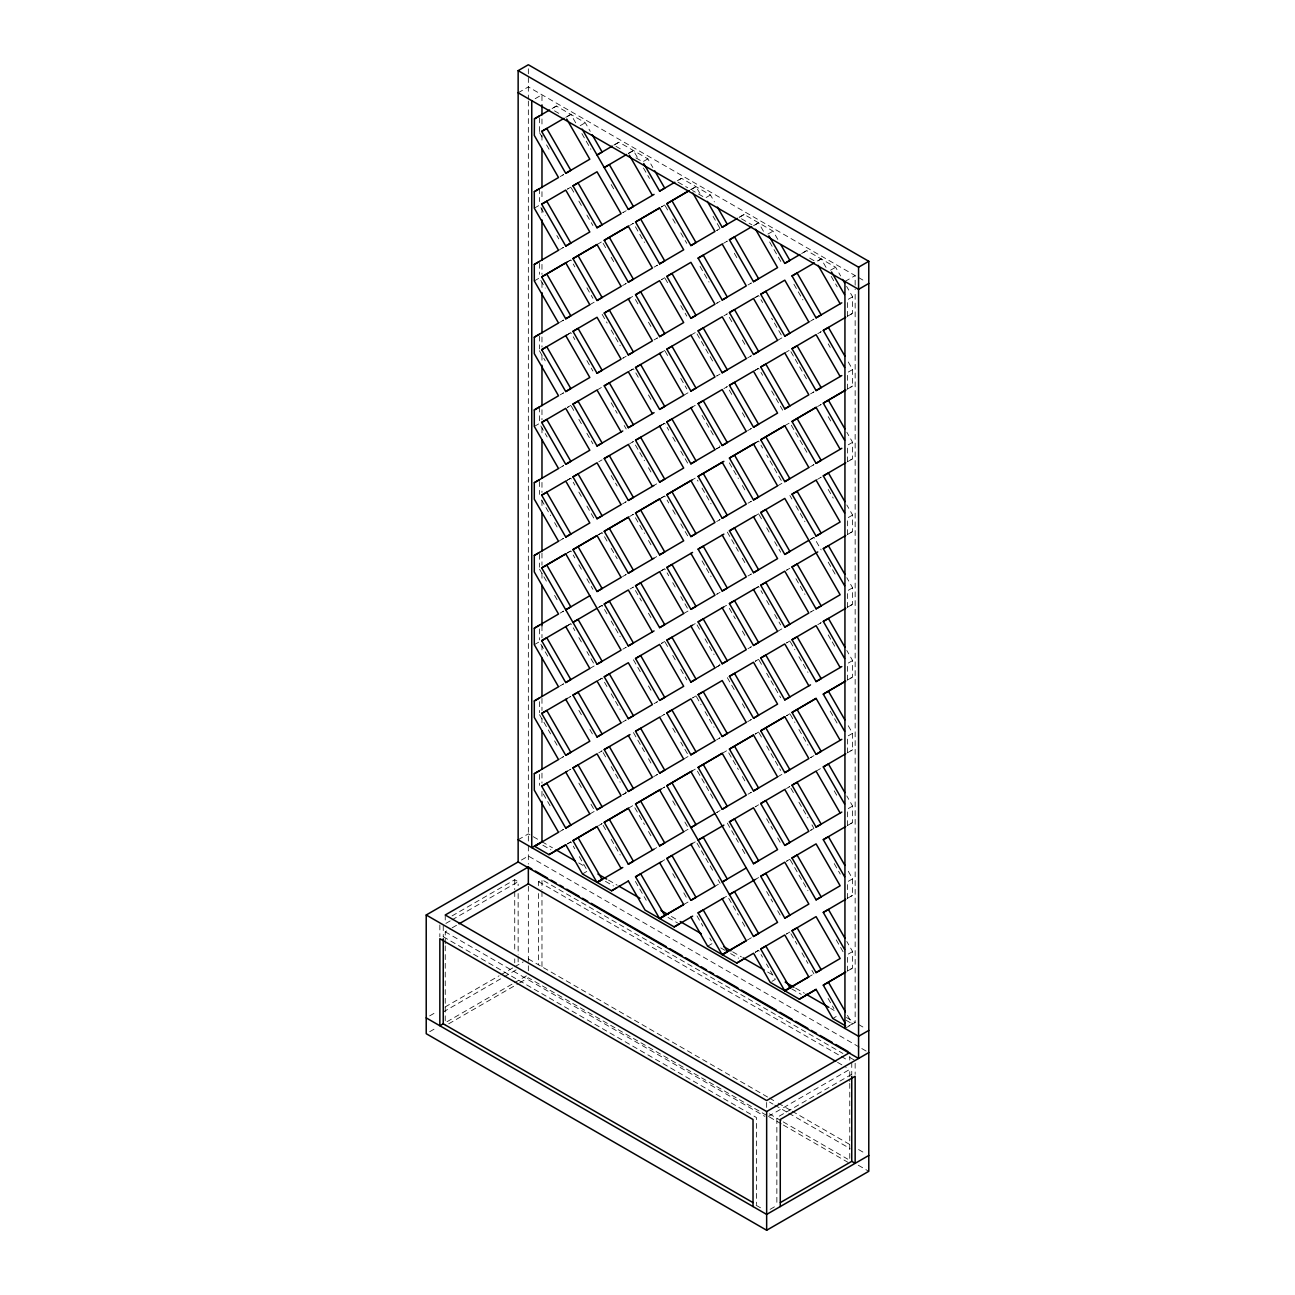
<?xml version="1.0" encoding="UTF-8"?>
<svg xmlns="http://www.w3.org/2000/svg" width="1295" height="1295" viewBox="0 0 1295 1295"><rect width="100%" height="100%" fill="white"/><g stroke="black" fill="none" stroke-linecap="round" stroke-linejoin="round"><path stroke-width="0.75" stroke-dasharray="5 3.75" d="M556.397 106.044L551.346 109.007L556.397 106.044L585.275 122.734L590.245 131.345M567.404 116.404L570.836 114.381L576.858 124.854M560.152 176.606L563.616 174.582L560.217 176.541M620.289 148.844L613.879 145.137L618.978 142.191L647.872 158.864L652.826 167.476M570.836 187.144L567.404 189.151L570.836 187.144L574.851 194.12M628.269 153.538L633.417 150.528L638.435 159.253M560.152 249.352L563.616 247.329L558.517 250.275M681.575 178.321L676.508 181.268L681.575 178.321L710.453 194.995L714.419 201.89M567.404 261.898L570.836 259.89L574.851 266.867M629.985 225.281L633.417 223.274L628.318 226.22M664.723 204.966L661.276 206.973L664.723 204.966L668.722 211.943M690.85 189.669L696.014 186.658L700.028 193.635M560.152 322.099L563.616 320.075L558.517 323.022M622.765 285.467L626.197 283.459L621.098 286.405M654.056 267.158L657.504 265.151L654.088 267.126M720.085 228.535L716.637 230.542L720.085 228.535L713.059 216.314M739.105 217.414L744.156 214.452L773.034 231.125L778.004 239.753M567.404 334.66L570.836 332.637L574.851 339.63M664.723 277.713L661.276 279.736L664.723 277.713L668.722 284.69M723.873 243.104L727.304 241.097L722.205 244.043M755.163 224.796L758.595 222.789L763.613 231.514M560.152 394.862L563.616 392.838L560.217 394.797M654.056 339.921L657.504 337.898L654.088 339.873M747.943 284.997L751.375 282.974L747.976 284.949M803.369 252.557L806.736 250.583L835.631 267.256L840.617 275.948M570.836 405.4L567.404 407.407L570.836 405.4L574.851 412.377M629.985 370.791L633.417 368.784L639.439 379.241M664.723 350.476L661.276 352.483L664.723 350.476L668.722 357.452M723.873 315.867L727.304 313.843L723.905 315.818M755.163 297.559L758.595 295.535L762.609 302.528M817.744 260.942L821.176 258.919L826.194 267.644M560.152 467.608L563.616 465.585L558.517 468.531M747.943 357.744L751.375 355.736L746.276 358.683M810.524 321.128L813.956 319.104L808.857 322.067M567.404 480.154L570.836 478.146L574.851 485.123M629.985 443.537L633.417 441.53L628.318 444.476M661.276 425.229L664.723 423.222L668.722 430.199M723.873 388.613L727.304 386.606L723.905 388.565M755.163 370.305L758.595 368.298L762.609 375.275M817.744 333.689L821.176 331.682L817.776 333.641M852.612 296.798L847.497 299.744L847.497 316.239L852.612 313.293L852.612 296.798L846.606 286.373M560.152 540.355L563.616 538.332L558.517 541.278M622.765 503.739L626.197 501.715L621.098 504.661M716.637 448.798L720.085 446.791L718.077 443.295M747.943 430.49L751.375 428.483L746.276 431.429M810.524 393.874L813.956 391.867L810.557 393.826M567.404 552.916L570.836 550.893L574.851 557.886M598.695 534.608L602.126 532.585L607.145 541.31M629.985 516.3L633.417 514.277L628.318 517.223M661.276 497.992L664.723 495.969L668.722 502.946M755.163 443.052L758.595 441.045L762.609 448.021M817.744 406.436L821.176 404.428L816.077 407.375M847.416 389.083L852.612 386.039L852.612 369.561L846.8 359.443M560.152 613.118L563.616 611.094L560.217 613.053M622.765 576.485L626.197 574.478L621.098 577.424M716.637 521.561L720.085 519.538L716.685 521.513M747.943 503.253L751.375 501.23L747.976 503.205M810.524 466.621L813.956 464.614L808.857 467.56M567.404 625.663L570.836 623.656L574.851 630.633M598.695 607.355L602.126 605.348L607.145 614.073M629.985 589.047L633.417 587.04L630.017 588.998M661.276 570.739L664.723 568.732L668.722 575.708M758.595 513.791L755.163 515.815L758.595 513.791L762.609 520.784M817.744 479.199L821.176 477.175L816.077 480.121M852.612 442.307L847.497 445.253L847.497 461.748L852.612 458.802L852.612 442.307L846.8 432.206M560.152 685.864L563.616 683.841L558.517 686.787M622.765 649.232L626.197 647.225L622.798 649.183M747.943 576L751.375 573.993L747.976 575.951M810.524 539.384L813.956 537.36L821.176 549.938M567.404 698.41L570.836 696.402L567.437 698.377M598.695 680.102L602.126 678.094L607.145 686.819M664.723 641.478L661.276 643.485L664.723 641.478L668.722 648.455M755.163 588.561L758.595 586.554L762.609 593.531M852.612 515.054L847.497 518L847.497 534.495L852.612 531.549L852.612 515.054L846.8 504.953M560.152 758.611L563.616 756.588L558.517 759.55M622.765 721.995L626.197 719.971L621.098 722.918M654.056 703.671L657.504 701.663L654.088 703.638M716.637 667.054L720.085 665.047L718.077 661.551M747.943 648.746L751.375 646.739L747.976 648.698M567.404 771.172L570.836 769.165L565.737 772.111M598.695 752.864L602.126 750.841L598.727 752.816M661.276 716.248L664.723 714.225L659.608 717.171M696.014 695.917L692.566 697.94L696.014 695.917L701.032 704.642M758.595 659.301L755.163 661.308L758.595 659.301L762.609 666.278M789.885 640.993L786.453 643L789.885 640.993L794.903 649.718M817.744 624.692L821.176 622.685L817.776 624.643M852.612 587.817L847.497 590.763L847.497 607.242L852.612 604.296L852.612 587.817L846.8 577.699M560.201 831.341L563.616 829.35L558.517 832.296M622.765 794.741L626.197 792.734L624.19 789.238M654.056 776.433L657.504 774.426L652.389 777.372M716.637 739.817L720.085 737.794L714.969 740.756M747.943 721.509L751.375 719.486L746.276 722.432M567.501 843.871L570.836 841.912L574.77 848.759M598.695 825.611L602.126 823.604L597.027 826.55M661.276 788.995L664.723 786.988L659.608 789.934M758.595 732.047L755.163 734.071L758.595 732.047L762.609 739.04M789.885 713.739L786.453 715.763L789.885 713.739L794.903 722.464M852.612 660.563L847.497 663.509L847.497 680.004L852.612 677.058L852.612 660.563L846.8 650.462M747.943 794.256L751.375 792.249L747.976 794.207M786.453 788.509L789.885 786.502L784.786 789.448M847.416 752.832L852.612 749.805L852.612 733.31L846.8 723.209M813.956 828.379L810.524 830.386L813.956 828.379L811.949 824.883M789.885 859.249L786.453 861.256L789.885 859.249L807.95 890.652M852.612 806.073L847.497 809.019L847.497 825.498L852.612 822.552L852.612 806.073L846.8 795.956M751.375 937.742L746.276 940.688M755.26 952.262L758.595 950.303L762.528 957.151M847.416 898.341L852.612 895.314L852.612 878.819L846.8 868.718M852.612 951.566L847.497 954.528L847.497 971.007L852.612 968.061L852.612 951.566L846.8 941.465M518.146 92.803L528.344 86.911L855.153 275.592L855.153 289.724M535.159 98.695L541.974 94.778L541.974 102.839M565.737 117.343L570.836 114.381M580.176 125.68L585.275 122.734M613.879 145.137L618.978 142.191M628.318 153.474L633.417 150.528M534.301 208.171L539.416 205.225L545.227 215.326M647.872 158.864L642.757 161.81L633.125 156.242M690.899 189.604L696.014 186.658M597.027 244.528L602.126 241.582M534.301 280.918L539.416 277.972L545.227 288.089M565.737 262.836L570.836 259.89M710.453 194.995L705.354 197.941L692.501 190.527M744.156 214.452L739.04 217.398L751.893 224.812M589.808 304.714L594.907 301.767M753.496 225.735L758.595 222.789M628.318 298.967L633.417 296.021M565.737 335.599L570.836 332.637M767.935 234.071L773.034 231.125M801.637 253.529L806.736 250.583M817.776 260.894L821.176 258.919M753.496 298.498L758.595 295.535M690.899 335.114L696.014 332.167M628.318 371.73L633.417 368.784M597.027 390.038L602.126 387.092M534.301 426.427L539.416 423.481L547.154 436.949M830.516 270.218L835.631 267.256M844.939 281.484L855.153 275.592M777.567 340.375L782.666 337.428L771.642 318.23M683.679 395.299L688.794 392.353M847.497 316.239L852.612 313.293M784.786 352.936L789.885 349.99M753.496 371.244L758.595 368.298M690.899 407.86L696.014 404.914M659.608 426.168L664.723 423.222M565.737 481.092L570.836 478.146M598.727 461.797L602.126 459.838M852.612 369.561L847.497 372.507L847.497 388.986L852.612 386.039M714.969 449.737L720.085 446.791M652.389 486.353L657.504 483.407M753.496 443.991L758.595 441.045M784.786 425.683L789.885 422.737L807.95 454.14M690.899 480.607L696.014 477.661L698.021 481.157M659.608 498.915L664.723 495.969M597.027 535.547L602.126 532.585M565.737 553.855L570.836 550.893M777.567 485.868L782.666 482.922L766.624 454.998M652.389 559.116L657.504 556.154M847.497 461.748L852.612 458.802M659.608 571.678L664.723 568.732M534.301 644.683L539.416 641.737L549.096 658.572M598.727 607.306L602.126 605.348M565.737 626.602L570.836 623.656M810.557 539.335L813.956 537.36M683.679 613.555L688.794 610.609L680.765 596.639M589.808 668.479L594.907 665.533L586.878 651.579M847.497 534.495L852.612 531.549M755.195 588.513L758.595 586.554M722.205 607.808L727.304 604.862M690.899 626.116L696.014 623.17M597.027 681.04L602.126 678.094M777.567 631.377L782.666 628.431M714.969 667.993L720.085 665.047M847.497 607.242L852.612 604.296M518.146 839.759L528.344 833.867L538.558 839.759M683.679 759.064L688.794 756.102L680.765 742.148M622.798 794.693L626.197 792.734M589.808 813.988L594.907 811.042L589.889 802.317M521.432 860.026L528.344 856.027L860.042 1047.525M847.497 680.004L852.612 677.058M722.205 753.318L727.304 750.372L738.344 769.554M690.899 771.626L696.014 768.68L714.063 800.083M628.318 808.242L633.417 805.296L644.457 824.494M567.437 843.871L570.836 841.912M452.036 915.921L514.73 879.726L518.146 881.685L518.146 885.634M450.207 920.907L443.246 924.921L443.246 936.803M451.955 919.903L518.146 881.685M445.237 943.812L445.237 931.817L450.433 928.823M452.165 927.819L457.362 924.824M538.558 885.634L538.558 881.685L541.974 879.726L541.974 889.616M582.459 873.947L587.558 871.001L578.703 855.606M777.567 776.887L782.666 773.941M852.612 733.31L847.497 736.256L847.497 752.751L852.612 749.805M683.679 831.811L688.794 828.865L683.776 820.14M652.389 850.119L657.504 847.173M816.077 771.14L821.176 768.194M690.899 844.372L696.014 841.426M429.632 1015.911L436.431 1011.978M445.059 1007.008L499.061 975.831M500.809 974.827L512.998 967.786M514.73 966.782L523.245 961.861M443.246 1011.978L502.46 977.79M504.208 976.786L516.397 969.745M429.681 1031.71L436.609 1027.712M447.002 1021.723L512.771 983.747M514.503 982.743L526.628 975.75M448.701 1023.795L517.968 983.811M519.7 982.808L528.344 977.806L767.66 1115.966M683.679 904.557L688.794 901.611M714.969 886.249L718.385 884.291M847.497 825.498L852.612 822.552M722.205 898.811L727.304 895.865L738.344 915.063M707.62 946.208L712.736 943.262L709.773 938.13M852.612 878.819L847.497 881.765L847.497 898.261L852.612 895.314M755.195 952.278L758.595 950.303M771.917 981.367L775.316 979.408L766.462 963.998M808.857 976.835L812.256 974.86M847.497 971.007L852.612 968.061M832.798 1018.485L836.198 1016.51M848.937 1025.834L852.353 1023.876L846.363 1013.467M844.939 1028.44L855.153 1022.548L855.153 291.747M768.372 1116.387L849.763 1069.395L849.763 1081.406M851.754 1074.3L776.854 1117.536L776.854 1204.593M770.104 1209.352L777.032 1205.354M858.569 277.551L865.368 281.484M554.503 110.852L559.31 113.636M678.062 182.19L687.694 187.743M809.65 258.158L814.474 260.942M541.974 841.734L552.463 847.788M578.719 862.939L583.964 865.966M608.456 880.114L617.197 885.165M671.441 916.488L678.45 920.518M732.679 951.841L741.436 956.892M767.676 972.043L772.921 975.07M795.664 988.198L804.422 993.249M830.662 1008.4L834.158 1010.424M846.412 1017.498L855.153 1022.548M858.569 1024.507L865.368 1028.44M542.88 845.214L550.909 849.844M605.477 881.345L613.49 885.974M668.058 917.475L677.69 923.027M720.748 947.908L725.572 950.676M730.639 953.606L738.668 958.235M791.617 988.813L801.249 994.382M845.926 1020.169L852.353 1023.876M861.79 1048.545L868.783 1052.576M543.722 880.73L842.915 1053.466M849.908 1057.513L855.153 1060.54L855.153 1074.397M538.558 881.685L839.5 1055.425M841.264 1056.445L848.257 1060.476M837.541 1062.337L846.266 1067.388M528.344 958.915L767.676 1097.092M769.424 1098.095L776.417 1102.142M778.165 1103.146L790.419 1110.22M792.168 1111.223L849.908 1144.57M858.569 1149.555L865.368 1153.489M769.521 1102.077L773.018 1104.101M774.766 1105.121L787.02 1112.178M788.768 1113.198L850.006 1148.552M769.262 1113.83L781.484 1120.887M783.232 1121.907L847.82 1159.187M858.294 1165.241L868.783 1171.295M769.408 1116.986L781.63 1124.044M783.378 1125.047L848.015 1162.36M445.237 931.817L764.908 1116.371M443.246 936.722L756.442 1117.536L756.442 1204.593M756.167 1205.305L763.16 1209.336M831.212 276.369L837.234 286.842M769.635 241.987L782.666 264.666M793.9 284.22L802.932 299.922M828.201 343.887L830.208 347.384M734.33 253.318L738.344 260.295M790.889 351.722L807.95 381.394M828.201 416.65L832.216 423.627M643.453 167.978L649.475 178.435M672.736 218.92L676.751 225.897M680.765 232.89L686.787 243.347M700.028 266.382L709.045 282.1M729.312 317.34L733.326 324.317M742.343 340.018L746.357 347.011M771.642 390.977L782.666 410.175M828.201 489.397L833.219 498.122M581.876 133.579L590.892 149.281M611.159 184.537L615.174 191.514M635.424 226.771L644.457 242.473M680.765 305.636L686.787 316.109M697.018 333.9L714.063 363.571M729.312 390.086L733.326 397.079M742.343 412.781L746.357 419.758M789.885 495.483L791.892 498.98M795.907 505.956L804.94 521.658M828.201 562.143L835.226 574.365M539.546 132.689L542.556 137.934M546.571 144.91L550.585 151.887M578.865 201.097L582.879 208.074M586.878 215.067L592.9 225.524M603.13 243.33L607.145 250.307M611.159 257.284L615.174 264.261M635.424 299.517L639.439 306.494M648.471 322.196L652.486 329.173M680.765 378.383L686.787 388.856M702.036 415.387L714.063 436.318M729.312 462.849L738.344 478.551M742.343 485.528L746.357 492.505M766.624 527.761L770.638 534.738M774.637 541.715L780.658 552.188M795.907 578.703L804.94 594.421M828.201 634.906L831.212 640.135M832.216 641.883L835.226 647.111M556.834 235.544L558.776 238.911M586.878 287.814L592.9 298.287M602.126 314.329L607.145 323.054M611.159 330.047L620.192 345.749M648.471 394.959L652.486 401.936M672.736 437.176L676.751 444.169M680.765 451.146L688.794 465.099M702.036 488.134L711.052 503.836M727.304 532.099L738.344 551.298M742.343 558.274L746.357 565.267M766.624 600.508L770.638 607.484M774.637 614.477L780.658 624.935M798.918 656.694L807.95 672.396M830.208 711.133L838.237 725.103M586.878 360.56L592.9 371.034M611.159 402.794L617.181 413.267M624.19 425.472L626.197 428.969M635.424 445.027L644.457 460.729M648.471 467.705L652.486 474.682M672.736 509.939L676.751 516.915M680.765 523.892L688.794 537.846M702.036 560.881L711.052 576.599M729.312 608.342L735.333 618.816M742.343 631.037L746.357 638.014M766.624 673.254L780.658 697.697M798.918 729.457L807.95 745.159M834.223 790.873L838.237 797.849M539.416 350.735L545.227 360.836M578.865 419.353L582.879 426.33M586.878 433.323L592.9 443.78M611.159 475.54L617.181 486.013M635.424 517.773L644.457 533.475M648.471 540.452L652.486 547.445M672.736 582.685L676.751 589.662M697.018 624.918L701.032 631.895M705.03 638.872L714.063 654.574M727.304 677.609L735.333 691.579M742.343 703.784L746.357 710.761M766.624 746.017L780.658 770.444M790.889 788.25L794.903 795.227M798.918 802.204L807.95 817.906M834.223 863.619L840.245 874.093M578.865 492.116L582.879 499.093M586.878 506.07L594.907 520.023M611.159 548.303L617.181 558.76M635.424 590.52L641.446 600.993M648.471 613.215L652.486 620.192M672.736 655.432L676.751 662.425M680.765 669.402L686.787 679.875M705.03 711.619L714.063 727.337M742.343 776.531L746.357 783.524M766.624 818.764L772.646 829.237M777.647 837.962L780.658 843.191M836.23 939.862L844.259 953.832M541.553 499.951L550.585 515.653M554.584 522.63L558.598 529.606M578.865 564.863L582.879 571.84M586.878 578.816L592.9 589.29M611.159 621.05L620.192 636.751M633.417 659.786L641.446 673.74M648.471 685.962L652.486 692.938M672.736 728.195L676.751 735.172M727.304 823.118L738.344 842.317M742.343 849.293L746.357 856.27M766.624 891.527L772.646 901.984M777.647 910.709L780.658 915.953M790.889 933.744L796.911 944.217M801.929 952.942L807.95 963.415M811.949 970.392L813.956 973.889M828.072 998.429L833.964 1008.692M539.546 569.217L547.575 583.171M554.584 595.392L558.598 602.369M578.865 637.609L582.879 644.586M611.159 693.796L620.192 709.498M633.417 732.533L644.457 751.731M648.471 758.708L652.486 765.701M672.736 800.941L676.751 807.918M697.018 843.174L714.063 872.83M718.077 879.807L720.085 883.303M742.343 922.04L746.357 929.017M578.865 710.372L582.879 717.349M589.889 729.554L592.9 734.799M603.13 752.589L607.145 759.566M611.159 766.559L620.192 782.261M648.471 831.471L652.486 838.448M672.736 873.688L676.751 880.681M683.776 892.886L686.787 898.131M697.001 915.889L702.894 926.152M539.546 714.71L550.585 733.909M554.584 740.886L558.598 747.862M578.865 783.119L582.879 790.096M603.13 825.352L607.145 832.329M611.159 839.306L620.192 855.008M635.392 881.458L646.205 900.284M543.285 793.981L550.067 805.765M851.754 1062.499L851.754 1074.381M849.763 1056.315L849.763 1060.055M849.763 1083.397L849.763 1159.381M766.656 1102.433L766.656 1108.034M541.974 118.994L541.974 127.072M541.974 135.149L541.974 143.227M541.974 191.676L541.974 199.754M541.974 207.831L541.974 215.893M541.974 264.358L541.974 274.443M541.974 282.52L541.974 288.575M541.974 337.024L541.974 347.125M541.974 355.202L541.974 361.256M541.974 409.706L541.974 419.807M541.974 427.868L541.974 433.938M541.974 482.387L541.974 492.472M541.974 500.55L541.974 506.604M541.974 553.046L541.974 565.154M541.974 573.232L541.974 579.286M541.974 625.712L541.974 637.836M541.974 645.914L541.974 649.944M541.974 698.393L541.974 710.502M541.974 718.579L541.974 722.626M541.974 773.099L541.974 783.184M541.974 791.261L541.974 797.315M541.974 891.591L541.974 966.782M539.416 117.813L539.416 132.478M539.416 188.73L539.416 201.567M539.416 263.322L539.416 274.313M539.416 336.069L539.416 348.889M539.416 406.986L539.416 421.652M539.416 481.578L539.416 494.399M539.416 554.325L539.416 567.145M539.416 628.917L539.416 639.908M539.416 701.663L539.416 712.655M539.416 774.41L539.416 785.401M538.558 893.55L538.558 964.791M528.344 68.781L528.344 99.019M528.344 101.042L528.344 843.935M528.344 845.959L528.344 864.105M528.344 886.298L528.344 964.856M528.344 965.811L528.344 971.817M518.146 893.55L518.146 954.901M518.146 956.875L518.146 964.791M514.73 879.726L514.73 889.616M514.73 891.591L514.73 950.951M514.73 958.867L514.73 962.816M445.237 914.998L445.237 922.477M445.237 945.819L445.237 1025.786M439.847 924.938L439.847 936.803M626.197 210.713L622.765 212.72L626.197 210.713M626.197 356.222L622.765 358.229L626.197 356.222M720.085 301.282L716.637 303.305L720.085 301.282M720.085 374.045L716.637 376.052L720.085 374.045M720.085 592.301L716.637 594.308L720.085 592.301M789.885 568.246L786.453 570.253L789.885 568.246M813.956 610.123L810.524 612.13L813.956 610.123M720.085 810.557L716.637 812.564L720.085 810.557M813.956 755.632L810.524 757.64L813.956 755.632M664.723 859.734L661.276 861.742L664.723 859.734M758.595 804.81L755.163 806.817L758.595 804.81M758.595 877.557L755.163 879.564L758.595 877.557M789.885 931.995L786.453 934.019L789.885 931.995"/><path stroke-width="1.5" d="M549.598 109.978L534.447 118.849L534.301 135.425L558.517 177.528L534.301 191.676L534.301 208.171L558.517 250.275L534.301 264.439L534.301 280.918L558.517 323.022L534.301 337.186L534.301 353.681L558.517 395.784L534.301 409.948L534.301 426.427L558.517 468.531L534.301 482.695L534.301 499.174L558.517 541.278L534.301 555.442L534.301 571.937L558.517 614.04L534.301 628.204L534.301 644.683L558.517 686.787L534.301 700.951L534.301 717.43L558.517 759.55L534.301 773.698L534.301 790.193L558.517 832.296L534.576 846.299L549.015 854.635L565.818 844.842L582.459 873.947L596.898 882.283L601.997 879.337L578.056 837.687L596.979 826.615M541.666 131.426L546.765 128.464L570.836 170.357L565.737 173.303L541.666 131.426L564.005 118.347M565.737 173.303L589.808 159.22L566.741 119.075M612.244 146.125L597.027 154.995L602.126 152.049L592.22 134.793M541.666 204.173L565.737 190.09L589.808 231.967L565.737 246.05L541.666 204.173L546.765 201.227L570.836 243.104L565.737 246.05M572.957 185.865L597.027 171.782L621.098 213.659L597.027 227.742L572.957 185.865L578.056 182.919L602.126 224.796L597.027 227.742M626.602 154.477L604.247 167.557L609.346 164.611L633.417 206.488L628.318 209.434L582.151 129.128M628.318 209.434L654.056 194.412M643.745 163.526L659.608 191.126L674.824 182.255M541.666 276.92L565.737 262.836L589.808 304.714L565.737 318.797L541.666 276.92L567.404 261.898M572.957 258.611L597.027 244.528L621.098 286.405L597.027 300.489L572.957 258.611L596.979 244.593M604.247 240.303L628.318 226.22L652.389 268.097L628.318 282.18L604.247 240.303L628.269 226.285M635.537 221.995L659.608 207.912L683.679 249.789L659.608 263.872L635.537 221.995L659.56 207.977M666.828 203.687L689.183 190.608L666.828 203.687L690.899 245.564L696.014 242.618L671.943 200.741M690.899 245.564L714.969 231.481L692.906 193.101M707.329 201.389L722.205 227.256L737.357 218.386M541.666 349.682L546.765 346.736L570.836 388.613L565.737 391.559L541.666 349.682L567.404 334.66M572.957 331.374L597.027 317.291L621.098 359.168L597.027 373.251L572.957 331.374L578.056 328.412L602.126 370.305L597.027 373.251M604.247 313.066L609.346 310.104L633.417 351.997L628.318 354.943L604.247 313.066L629.985 298.044M635.537 294.742L659.608 280.659L683.679 322.552L659.608 336.635L635.537 294.742L640.653 291.796L664.723 333.673L659.608 336.635M666.828 276.434L690.899 262.351L714.969 304.228L690.899 318.311L666.828 276.434L671.943 273.488L696.014 315.365L690.899 318.311M698.118 258.126L722.205 244.043L746.276 285.92L722.205 300.003L698.118 258.126L703.234 255.18L727.304 297.057L722.205 300.003M729.425 239.818L734.524 236.872L758.595 278.749L753.496 281.695L729.425 239.818L751.764 226.738M565.737 391.559L589.808 377.476L565.737 335.599M628.318 354.943L652.389 340.86L628.318 298.967M753.496 281.695L777.567 267.612L755.503 229.231M768.922 235.803L784.786 263.387L799.954 254.516M541.666 422.429L565.737 408.346L589.808 450.223L565.737 464.306L541.666 422.429L546.765 419.483L570.836 461.36L565.737 464.306M572.957 404.121L578.056 401.175L602.126 443.052L597.027 445.998L572.957 404.121L597.027 390.038L621.098 431.915M604.247 385.813L609.346 382.867L633.417 424.744L628.318 427.69L604.247 385.813L628.318 371.73L652.389 413.607M635.537 367.505L640.653 364.559L664.723 406.436L659.608 409.382L635.537 367.505L661.276 352.483M666.828 349.197L690.899 335.114L714.969 376.991L690.899 391.074L666.828 349.197L671.943 346.251L696.014 388.128L690.899 391.074M698.118 330.889L722.205 316.806L746.276 358.683L722.205 372.766L698.118 330.889L703.234 327.943L727.304 369.82L722.205 372.766M729.425 312.581L753.496 298.498L777.567 340.375L753.496 354.458L729.425 312.581L734.524 309.618L758.595 351.512L753.496 354.458M760.715 294.273L784.786 280.173L808.857 322.067L784.786 336.15L760.715 294.273L765.814 291.31L789.885 333.203L784.786 336.15M792.006 275.948L797.105 273.002L821.176 314.879L816.077 317.842L792.006 275.948L814.361 262.885M597.027 445.998L622.765 430.976M628.318 427.69L654.056 412.668M659.608 409.382L683.679 395.299L659.608 353.422M816.077 317.842L841.815 302.82M541.666 495.176L565.737 481.092L589.808 522.97L565.737 537.053L541.666 495.176L546.765 492.229L570.836 534.107L565.737 537.053M572.957 476.868L597.027 462.784L621.098 504.661L597.027 518.745L572.957 476.868L578.056 473.921L602.126 515.798L597.027 518.745M604.247 458.559L609.346 455.613L633.417 497.49L628.318 500.437L604.247 458.559L628.318 444.476L652.389 486.353M635.537 440.251L640.653 437.305L664.723 479.182L659.608 482.128L635.537 440.251L661.276 425.229M666.828 421.943L671.943 418.997L696.014 460.874L690.899 463.82L666.828 421.943L692.566 406.921M698.118 403.635L722.205 389.552L746.276 431.429L722.205 445.512L698.118 403.635L703.234 400.689L727.304 442.566L722.205 445.512M729.425 385.327L753.496 371.244L777.567 413.121L753.496 427.204L729.425 385.327L734.524 382.381L758.595 424.258L753.496 427.204M760.715 367.019L784.786 352.936L808.857 394.813L784.786 408.896L760.715 367.019L765.814 364.073L789.885 405.95L784.786 408.896M792.006 348.711L797.105 345.765L821.176 387.642L816.077 390.588L792.006 348.711L816.077 334.628L840.147 376.505M844.599 367.456L823.296 330.403L845.764 317.243M628.318 500.437L654.056 485.415M659.608 482.128L683.679 468.045L659.608 426.168M690.899 463.82L714.969 449.737L690.899 407.86M816.077 390.588L841.815 375.566M541.666 567.938L565.737 553.855L621.098 650.171L597.027 664.254L541.666 567.938L565.672 553.92M572.957 549.63L597.027 535.547L621.098 577.424L597.027 591.507L572.957 549.63L596.979 535.612M628.269 517.304L609.346 528.36L633.417 570.253L628.318 573.199L604.247 531.322L628.318 517.223L652.389 559.116M635.537 512.998L659.608 498.915L683.679 540.808L659.608 554.891L635.537 512.998L659.56 498.996M666.828 494.69L690.899 480.607L714.969 522.484L690.899 536.583L666.828 494.69L692.566 479.684M698.118 476.382L722.205 462.299L746.276 504.176L722.205 518.259L698.118 476.382L723.873 461.36M729.425 458.074L753.496 443.991L777.567 485.868L753.496 499.951L729.425 458.074L755.163 443.052M760.715 439.766L784.786 425.683L808.857 467.56L784.786 481.643L760.715 439.766L784.738 425.747M816.028 407.439L797.105 418.512L821.176 460.389L816.077 463.335L792.006 421.458L816.077 407.375L840.147 449.252M844.599 440.203L823.296 403.15L845.764 390.005M823.296 403.15L845.684 390.086M589.808 595.732L565.737 609.816L570.836 606.869L546.765 564.992M628.318 573.199L654.056 558.177M816.077 463.335L841.815 448.313M541.666 640.685L546.765 637.739L570.836 679.616L565.737 682.562L541.666 640.685L567.404 625.663M597.027 608.294L572.957 622.377L578.056 619.431L602.126 661.308L597.027 664.254M604.247 604.069L609.346 601.123L633.417 643L628.318 645.946L604.247 604.069L628.318 589.986L652.389 631.863M635.537 585.761L659.608 571.678L683.679 613.555L659.608 627.638L635.537 585.761L640.653 582.815L664.723 624.692L659.608 627.638M666.828 567.453L671.943 564.507L696.014 606.384L690.899 609.33L666.828 567.453L692.566 552.431M698.118 549.145L703.234 546.199L727.304 588.076L722.205 591.022L698.118 549.145L723.873 534.123M729.425 530.837L734.524 527.874L758.595 569.768L753.496 572.714L729.425 530.837L755.163 515.815M760.715 512.529L765.814 509.566L789.885 551.46L784.786 554.406L760.715 512.529L784.786 498.429L840.147 594.761L816.077 608.844L792.006 566.967L817.744 551.945M792.006 494.204L816.077 480.121L840.147 522.014L816.077 536.098L792.006 494.204L797.105 491.258L821.176 533.135L816.077 536.098M844.599 512.949L823.296 475.896L845.764 462.752M565.737 682.562L589.808 668.479L565.737 626.602M628.318 645.946L654.056 630.924M690.899 609.33L714.969 595.247L690.899 553.37M722.205 591.022L746.276 576.939L722.205 535.062M753.496 572.714L777.567 558.631L753.496 516.754M784.786 554.406L808.857 540.323M541.666 713.432L546.765 710.486L570.836 752.363L565.737 755.309L541.666 713.432L567.404 698.41M572.957 695.124L597.027 681.04L621.098 722.918L597.027 737.001L572.957 695.124L578.056 692.178L602.126 734.055L597.027 737.001M604.247 676.816L628.318 662.732L652.389 704.609L628.318 718.693L604.247 676.816L609.346 673.869L633.417 715.746L628.318 718.693M635.537 658.507L659.608 644.424L683.679 686.301L659.608 700.385L635.537 658.507L640.653 655.561L664.723 697.438L659.608 700.385M666.828 640.199L671.943 637.253L696.014 679.13L690.899 682.077L666.828 640.199L692.566 625.177M698.118 621.891L703.234 618.945L727.304 660.822L722.205 663.768L698.118 621.891L723.873 606.869M729.425 603.583L734.524 600.637L758.595 642.514L753.496 645.46L729.425 603.583L755.163 588.561M760.715 585.275L784.786 571.192L808.857 613.069L784.786 627.152L760.715 585.275L765.814 582.329L789.885 624.206L784.786 627.152M844.599 585.712L823.296 548.659L845.764 535.499M565.737 755.309L589.808 741.226L565.737 699.349M690.899 682.077L714.969 667.993L690.899 626.116M722.205 663.768L746.276 649.685L722.205 607.808M753.496 645.46L777.567 631.377L753.496 589.5M541.666 786.194L546.765 783.248L570.836 825.125L565.737 828.072L541.666 786.194L567.404 771.172M572.957 767.886L597.027 753.803L621.098 795.68L597.027 809.764L572.957 767.886L578.056 764.94L602.126 806.817L597.027 809.764M604.247 749.578L609.346 746.616L633.417 788.509L628.318 791.455L604.247 749.578L629.985 734.556M635.537 731.254L659.608 717.171L683.679 759.064L659.608 773.147L635.537 731.254L640.653 728.308L664.723 770.201L659.608 773.147M666.828 712.946L690.899 698.863L714.969 740.756L690.899 754.839L666.828 712.946L671.943 710L696.014 751.877L690.899 754.839M698.118 694.638L722.205 680.555L746.276 722.432L722.205 736.515L698.118 694.638L703.234 691.692L727.304 733.569L722.205 736.515M729.425 676.33L753.496 662.247L777.567 704.124L753.496 718.207L729.425 676.33L734.524 673.384L758.595 715.261L753.496 718.207M760.715 658.022L765.814 655.076L789.885 696.953L784.786 699.899L760.715 658.022L784.786 643.939L808.857 685.816M792.006 639.714L797.105 636.768L821.176 678.645L816.077 681.591L792.006 639.714L816.077 625.631L840.147 667.508M844.599 658.459L823.296 621.406L845.764 608.261M565.737 828.072L589.808 813.988L565.737 772.111M628.318 791.455L652.389 777.372L628.318 735.495M784.786 699.899L810.524 684.877M816.077 681.591L841.815 666.569M549.015 854.635L565.737 844.858M596.898 882.283L572.957 840.633L597.027 826.55L621.098 868.427M628.269 808.307L609.346 819.379L633.417 861.256L628.318 864.202L604.247 822.325L628.318 808.242L652.389 850.119M635.537 804.017L659.608 789.934L683.679 831.811L659.608 845.894L635.537 804.017L661.276 788.995M666.828 785.709L690.899 771.626L777.567 922.38L753.496 936.463L666.828 785.709L692.566 770.687M698.118 767.401L722.205 753.318L746.276 795.195L722.205 809.278L698.118 767.401L722.141 753.382M729.425 749.093L753.496 735.01L777.567 776.887L753.496 790.97L729.425 749.093L753.431 735.074M760.715 730.785L784.786 716.702L808.857 758.579L784.786 772.662L760.715 730.785L784.738 716.766M816.028 698.458L797.105 709.514L821.176 751.408L816.077 754.354L792.006 712.46L816.077 698.377L840.147 740.271M844.599 731.206L823.296 694.152L845.764 681.008M823.296 694.152L843.968 682.109M616.711 887.82L611.596 890.782L597.157 882.429L622.782 867.488M628.318 864.202L654.056 849.18M714.969 813.503L690.899 827.586L696.014 824.64L671.943 782.763M816.077 754.354L841.815 739.332M611.596 890.782L628.415 880.972M683.598 904.59L659.479 918.414L635.537 876.764L661.276 861.742M666.828 858.456L671.943 855.509L696.014 897.386L690.899 900.333L666.828 858.456L692.566 843.433M723.873 825.125L698.118 840.147L703.234 837.201L727.304 879.078L722.205 882.024L746.276 867.941M729.425 821.839L753.496 807.756L777.567 849.633L753.496 863.716L729.425 821.839L734.524 818.893L758.595 860.77L753.496 863.716M760.715 803.531L784.786 789.448L808.857 831.325L784.786 845.408L760.715 803.531L765.814 800.585L789.885 842.462L784.786 845.408M792.006 785.223L797.105 782.277L821.176 824.154L816.077 827.1L792.006 785.223L816.077 771.14L840.147 813.017M844.599 803.968L823.296 766.915L845.764 753.771M679.292 923.966L674.177 926.912L659.738 918.576L683.679 904.557L659.608 862.68M690.899 900.333L714.969 886.249L690.899 844.372M816.077 827.1L841.815 812.078M674.177 926.912L692.663 916.132M722.205 898.811L746.276 940.688L722.06 954.561L698.118 912.894L723.873 897.888M755.163 879.564L729.425 894.586L734.524 891.64L758.595 933.517L753.496 936.463M760.715 876.278L784.786 862.195L808.857 904.072L784.786 918.155L760.715 876.278L765.814 873.332L789.885 915.209L784.786 918.155M792.006 857.97L816.077 843.887L840.147 885.764L816.077 899.847L792.006 857.97L797.105 855.024L821.176 896.901L816.077 899.847M844.599 876.715L823.296 839.662L845.764 826.518M741.873 960.097L736.774 963.043L722.335 954.706L746.276 940.688M736.774 963.043L753.577 953.249L770.217 982.355L784.657 990.691L808.776 976.851L784.786 934.958L760.715 949.041L784.657 990.691M792.006 930.733L816.077 916.633L840.147 958.527L816.077 972.61L792.006 930.733L797.105 927.77L821.176 969.664L816.077 972.61M844.599 949.462L823.296 912.408L845.764 899.264M816.174 989.38L799.355 999.173L784.916 990.837L808.857 976.835M799.355 999.173L816.077 989.396L832.798 1018.485L845.635 1025.899M845.246 1023.358L823.296 985.171L845.764 972.027M823.296 985.171L843.968 973.112M518.146 70.642L858.569 267.191L858.569 1058.468L518.146 861.92L518.146 70.642L528.344 64.75L868.783 261.299L868.783 1171.295L766.656 1230.25L426.217 1033.701L426.217 914.998L517.968 862.033M534.447 118.849L539.546 115.902M534.301 191.676L539.416 188.73M659.608 191.126L664.723 188.18L654.801 170.924M534.301 264.439L539.416 261.493M722.205 227.256L727.304 224.31L717.398 207.07M659.608 263.872L664.723 260.926L640.653 219.049M628.318 282.18L633.417 279.234L609.346 237.357M565.737 318.797L570.836 315.851L546.765 273.973M597.027 300.489L602.126 297.542L578.056 255.665M534.301 337.186L539.416 334.239M784.786 263.387L789.885 260.441L780.966 244.917M534.301 409.948L539.416 406.986M858.569 267.191L868.783 261.299M868.783 283.459L858.569 289.352L518.146 92.803M534.301 482.695L539.416 479.749M823.296 330.403L828.411 327.457L844.858 356.076M534.301 555.442L539.416 552.496M792.006 421.458L797.105 418.512M604.247 531.322L609.346 528.36M784.786 481.643L789.885 478.697L765.814 436.82M753.496 499.951L758.595 497.005L734.524 455.128M722.205 518.259L727.304 515.313L703.234 473.436M659.608 554.891L664.723 551.929L640.653 510.052M690.899 536.583L696.014 533.621L671.943 491.744M597.027 591.507L602.126 588.561L578.056 546.668M534.301 628.204L539.416 625.242M823.296 475.896L828.411 472.95L844.858 501.586M534.301 700.951L539.416 698.005M792.006 566.967L797.105 564.021L821.176 605.898L816.077 608.844M823.296 548.659L828.411 545.713L844.858 574.332M534.301 773.698L539.416 770.752M823.296 621.406L828.411 618.46L844.858 647.095M534.576 846.299L539.675 843.353M792.006 712.46L797.105 709.514M604.247 822.325L609.346 819.379M572.957 840.633L578.056 837.687M531.84 869.026L528.344 867.002L445.237 914.998L766.656 1100.556L849.763 1052.576M459.094 923.821L528.344 883.837L835.793 1061.333M784.786 772.662L789.885 769.716L765.814 727.822M753.496 790.97L758.595 788.024L734.524 746.147M722.205 809.278L727.304 806.332L703.234 764.455M659.608 845.894L664.723 842.948L640.653 801.071M597.157 882.429L602.256 879.483M823.296 766.915L828.411 763.969L844.858 792.589M635.537 876.764L640.653 873.817L664.853 915.63L659.738 918.576M752.929 1202.569L443.246 1023.778L439.847 1025.737L439.847 938.681L753.026 1119.495L753.026 1206.552M823.296 839.662L828.411 836.716L844.858 865.351M698.118 912.894L703.234 909.948L727.434 951.76L722.335 954.706M823.296 912.408L828.411 909.462L844.858 938.098M760.715 949.041L765.814 946.078L790.015 987.891L784.916 990.837M868.783 1030.415L858.569 1036.308L518.146 839.759M426.217 914.998L766.656 1111.531L868.783 1052.576M780.351 1202.586L851.754 1161.356L855.153 1163.315L855.153 1076.258L780.27 1119.495L780.27 1206.552M868.783 1155.464L766.656 1214.419L426.217 1017.886M555.96 849.811L575.207 860.916M597.95 874.06L606.707 879.111M618.961 886.185L639.957 898.293M660.952 910.417L667.945 914.464M680.199 921.538L701.194 933.663M723.937 946.791L730.93 950.821M743.184 957.895L764.179 970.02M785.175 982.144L793.916 987.195M806.17 994.269L828.913 1007.397M659.479 918.414L645.039 910.077L628.318 880.988M722.06 954.561L707.62 946.208L690.899 917.119M535.337 871.033L547.558 878.107M551.055 880.114L556.3 883.141M559.796 885.165L563.293 887.172M566.773 889.196L579.011 896.253M582.507 898.277L587.736 901.304M591.232 903.311L666.342 946.677M669.839 948.701L682.077 955.759M685.557 957.766L697.795 964.84M701.291 966.847L706.52 969.874M710.016 971.897L713.513 973.905M717.009 975.928L737.972 988.02M741.452 990.044L776.401 1010.213M779.881 1012.237L792.119 1019.294M795.616 1021.302L807.837 1028.359M811.334 1030.383L816.578 1033.41M820.059 1035.433L832.296 1042.491M835.793 1044.498L848.015 1051.556M842.624 279.429L844.615 282.909M831.519 271.95L844.502 294.532M818.084 265.362L840.147 303.758M828.411 400.204L844.858 428.839M629.321 155.222L652.389 195.351M828.411 691.206L844.858 719.842M828.411 982.225L845.36 1011.719M851.754 1076.274L851.754 1161.356M844.939 281.484L844.939 1028.44M766.656 1111.531L766.656 1230.25M541.974 104.863L541.974 114.964M541.974 149.281L541.974 187.629M541.974 219.94L541.974 260.311M541.974 292.621L541.974 332.993M541.974 365.287L541.974 405.675M541.974 439.992L541.974 478.341M541.974 512.658L541.974 551.022M541.974 585.34L541.974 625.712M541.974 658.022L541.974 696.37M541.974 730.704L541.974 769.052M541.974 801.362L541.974 841.734L531.759 847.626L531.759 100.67M528.344 867.002L528.344 883.837M443.246 938.697L443.246 1023.778"/></g></svg>
